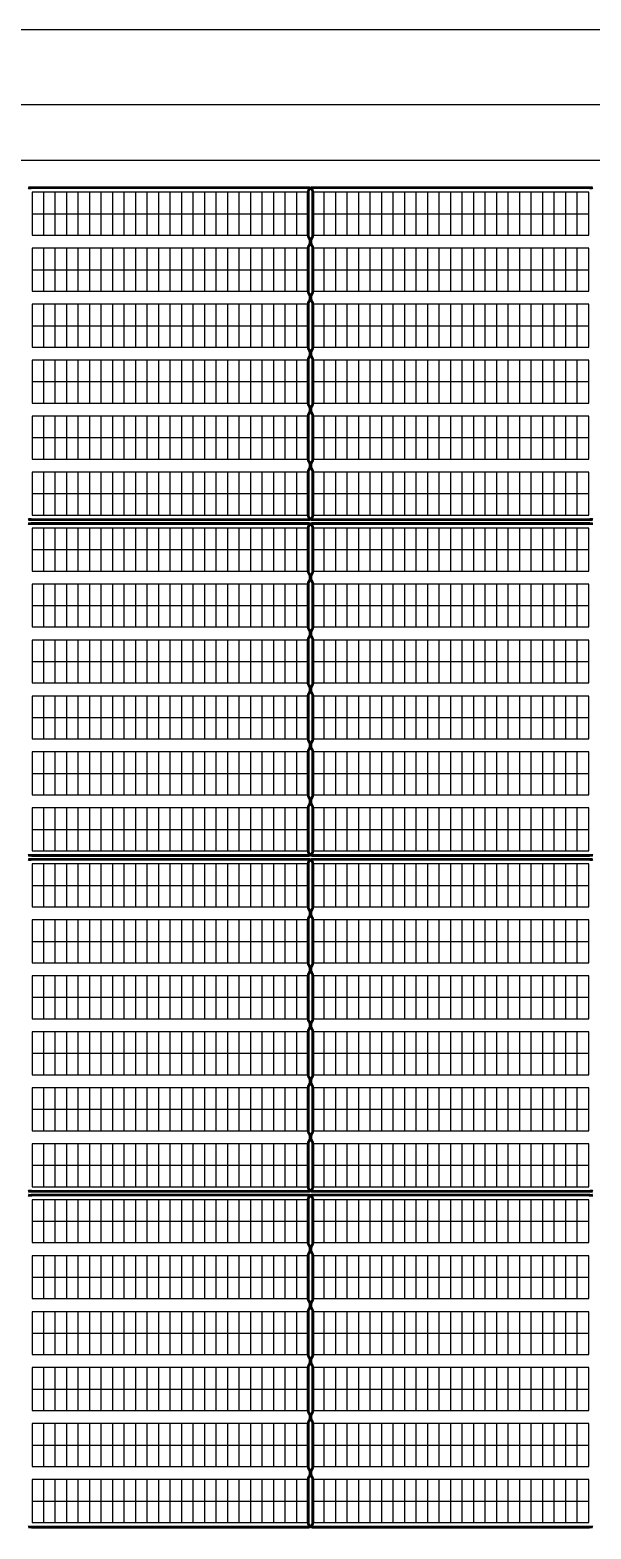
# Model space of a CAD drawing. Header units: metres. Extents: x 1000 to 1920, y 586 to 1306.
# Drawn here: x 1230.1 to 1290.3, y 1139.3 to 1300 of the extents above; entities that cross this region are included whole.
import ezdxf

# ---------------------------------------------------------------- set-up
doc = ezdxf.new("R2010")
doc.units = ezdxf.units.M
for name, color, linetype in [('BOUNDARY', 7, 'Continuous'), ('GROUP_BOUNDARY', 1, 'Continuous'), ('MODULES', 5, 'Continuous'), ('PV_TABLES', 3, 'Continuous'), ('SERVICE_ROAD', 1, 'Continuous')]:
    doc.layers.add(name, color=color, linetype=linetype)

# ---------------------------------------------------------------- blocks, each defined once
blk = doc.blocks.new('PV_TABLE_2x24')
at = {"layer": 'MODULES'}
for p, q in [((1.23333, 0), (1.23333, 4.6)), ((2.46666, 0), (2.46666, 4.6)), ((3.69999, 0), (3.69999, 4.6)), ((4.93332, 0), (4.93332, 4.6)), ((6.16665, 0), (6.16665, 4.6)), ((7.39998, 0), (7.39998, 4.6)), ((8.63331, 0), (8.63331, 4.6)), ((9.86664, 0), (9.86664, 4.6)), ((11.09997, 0), (11.09997, 4.6)), ((12.3333, 0), (12.3333, 4.6)), ((13.56663, 0), (13.56663, 4.6)), ((14.79996, 0), (14.79996, 4.6)), ((16.03329, 0), (16.03329, 4.6)), ((17.26662, 0), (17.26662, 4.6)), ((18.49995, 0), (18.49995, 4.6)), ((19.73328, 0), (19.73328, 4.6)), ((20.96661, 0), (20.96661, 4.6)), ((22.19994, 0), (22.19994, 4.6)), ((23.43327, 0), (23.43327, 4.6)), ((24.6666, 0), (24.6666, 4.6)), ((25.89993, 0), (25.89993, 4.6)), ((27.13326, 0), (27.13326, 4.6)), ((28.36659, 0), (28.36659, 4.6)), ((0, 2.3), (29.59992, 2.3))]:
    blk.add_line(p, q, dxfattribs=at)
blk.add_lwpolyline([(0, 0), (29.59992, 0), (29.59992, 4.6), (0, 4.6)], close=True, dxfattribs=at)

msp = doc.modelspace()

# ---------------------------------------------------------------- linework, layer by layer
at = {"layer": 'BOUNDARY'}
msp.add_lwpolyline([(1000, 1000), (1400, 1000), (1400, 1300), (1000, 1300), (1000, 1000)], close=True, dxfattribs=at)
at = {"layer": 'GROUP_BOUNDARY', "color": 5, "lineweight": 211, "true_color": 0x006ef0, "const_width": 0.3}
for points in [[(1229.9, 1283.1), (1229.98, 1283.08), (1229.99, 1283.08), (1230.06, 1283.08), (1230.14, 1283.08), (1230.21, 1283.08), (1230.3, 1283.1), (1230.37, 1283.1), (1259.93, 1283.1), (1260, 1283.1), (1260.05, 1283.09), (1260.09, 1283.08), (1260.14, 1283.06), (1260.19, 1283.04), (1260.23, 1283.01), (1260.27, 1282.99), (1260.3, 1282.95), (1260.34, 1282.92), (1260.36, 1282.88), (1260.39, 1282.84), (1260.41, 1282.79), (1260.43, 1282.74), (1260.44, 1282.7), (1260.45, 1282.65), (1260.45, 1282.58), (1260.45, 1278.02), (1260.45, 1277.95), (1260.44, 1277.9), (1260.43, 1277.86), (1260.41, 1277.81), (1260.39, 1277.76), (1260.35, 1277.7), (1260.34, 1277.69), (1260.31, 1277.62), (1260.28, 1277.55), (1260.26, 1277.48), (1260.24, 1277.41), (1260.24, 1277.33), (1260.24, 1277.26), (1260.24, 1277.19), (1260.26, 1277.11), (1260.28, 1277.04), (1260.31, 1276.98), (1260.34, 1276.91), (1260.39, 1276.83), (1260.41, 1276.79), (1260.43, 1276.74), (1260.44, 1276.7), (1260.45, 1276.65), (1260.45, 1276.58), (1260.45, 1272.02), (1260.45, 1271.95), (1260.44, 1271.9), (1260.43, 1271.86), (1260.41, 1271.81), (1260.39, 1271.76), (1260.35, 1271.7), (1260.34, 1271.69), (1260.31, 1271.62), (1260.28, 1271.55), (1260.26, 1271.48), (1260.24, 1271.41), (1260.24, 1271.33), (1260.24, 1271.26), (1260.24, 1271.19), (1260.26, 1271.11), (1260.28, 1271.04), (1260.31, 1270.98), (1260.34, 1270.91), (1260.39, 1270.83), (1260.41, 1270.79), (1260.43, 1270.74), (1260.44, 1270.7), (1260.45, 1270.65), (1260.45, 1270.58), (1260.45, 1266.02), (1260.45, 1265.95), (1260.44, 1265.9), (1260.43, 1265.86), (1260.41, 1265.81), (1260.39, 1265.76), (1260.35, 1265.7), (1260.34, 1265.69), (1260.31, 1265.62), (1260.28, 1265.55), (1260.26, 1265.48), (1260.24, 1265.41), (1260.24, 1265.33), (1260.24, 1265.26), (1260.24, 1265.19), (1260.26, 1265.11), (1260.28, 1265.04), (1260.31, 1264.98), (1260.34, 1264.91), (1260.39, 1264.83), (1260.41, 1264.79), (1260.43, 1264.74), (1260.44, 1264.7), (1260.45, 1264.65), (1260.45, 1264.58), (1260.45, 1260.02), (1260.45, 1259.95), (1260.44, 1259.9), (1260.43, 1259.86), (1260.41, 1259.81), (1260.39, 1259.76), (1260.35, 1259.7), (1260.34, 1259.69), (1260.31, 1259.62), (1260.28, 1259.55), (1260.26, 1259.48), (1260.24, 1259.41), (1260.24, 1259.33), (1260.24, 1259.26), (1260.24, 1259.19), (1260.26, 1259.11), (1260.28, 1259.04), (1260.31, 1258.98), (1260.34, 1258.91), (1260.39, 1258.83), (1260.41, 1258.79), (1260.43, 1258.74), (1260.44, 1258.7), (1260.45, 1258.65), (1260.45, 1258.58), (1260.45, 1254.02), (1260.45, 1253.95), (1260.44, 1253.9), (1260.43, 1253.86), (1260.41, 1253.81), (1260.39, 1253.76), (1260.35, 1253.7), (1260.34, 1253.69), (1260.31, 1253.62), (1260.28, 1253.55), (1260.26, 1253.48), (1260.24, 1253.41), (1260.24, 1253.33), (1260.24, 1253.26), (1260.24, 1253.19), (1260.26, 1253.11), (1260.28, 1253.04), (1260.31, 1252.98), (1260.34, 1252.91), (1260.39, 1252.83), (1260.41, 1252.79), (1260.43, 1252.74), (1260.44, 1252.7), (1260.45, 1252.65), (1260.45, 1252.58), (1260.45, 1248.02), (1260.45, 1247.95), (1260.44, 1247.9), (1260.43, 1247.86), (1260.41, 1247.81), (1260.39, 1247.76), (1260.36, 1247.72), (1260.34, 1247.68), (1260.3, 1247.65), (1260.27, 1247.61), (1260.23, 1247.59), (1260.19, 1247.56), (1260.14, 1247.54), (1260.09, 1247.52), (1260.05, 1247.51), (1260, 1247.5), (1259.93, 1247.5), (1230.37, 1247.5), (1230.3, 1247.5), (1230.22, 1247.52), (1230.21, 1247.52), (1230.13, 1247.52), (1230.06, 1247.52), (1229.99, 1247.52), (1229.9, 1247.5)], [(1229.9, 1247.1), (1229.98, 1247.08), (1229.99, 1247.08), (1230.06, 1247.08), (1230.14, 1247.08), (1230.21, 1247.08), (1230.3, 1247.1), (1230.37, 1247.1), (1259.93, 1247.1), (1260, 1247.1), (1260.05, 1247.09), (1260.09, 1247.08), (1260.14, 1247.06), (1260.19, 1247.04), (1260.23, 1247.01), (1260.27, 1246.99), (1260.3, 1246.95), (1260.34, 1246.92), (1260.36, 1246.88), (1260.39, 1246.84), (1260.41, 1246.79), (1260.43, 1246.74), (1260.44, 1246.7), (1260.45, 1246.65), (1260.45, 1246.58), (1260.45, 1242.02), (1260.45, 1241.95), (1260.44, 1241.9), (1260.43, 1241.86), (1260.41, 1241.81), (1260.39, 1241.76), (1260.35, 1241.7), (1260.34, 1241.69), (1260.31, 1241.62), (1260.28, 1241.55), (1260.26, 1241.48), (1260.24, 1241.41), (1260.24, 1241.33), (1260.24, 1241.26), (1260.24, 1241.19), (1260.26, 1241.11), (1260.28, 1241.04), (1260.31, 1240.98), (1260.34, 1240.91), (1260.39, 1240.83), (1260.41, 1240.79), (1260.43, 1240.74), (1260.44, 1240.7), (1260.45, 1240.65), (1260.45, 1240.58), (1260.45, 1236.02), (1260.45, 1235.95), (1260.44, 1235.9), (1260.43, 1235.86), (1260.41, 1235.81), (1260.39, 1235.76), (1260.35, 1235.7), (1260.34, 1235.69), (1260.31, 1235.62), (1260.28, 1235.55), (1260.26, 1235.48), (1260.24, 1235.41), (1260.24, 1235.33), (1260.24, 1235.26), (1260.24, 1235.19), (1260.26, 1235.11), (1260.28, 1235.04), (1260.31, 1234.98), (1260.34, 1234.91), (1260.39, 1234.83), (1260.41, 1234.79), (1260.43, 1234.74), (1260.44, 1234.7), (1260.45, 1234.65), (1260.45, 1234.58), (1260.45, 1230.02), (1260.45, 1229.95), (1260.44, 1229.9), (1260.43, 1229.86), (1260.41, 1229.81), (1260.39, 1229.76), (1260.35, 1229.7), (1260.34, 1229.69), (1260.31, 1229.62), (1260.28, 1229.55), (1260.26, 1229.48), (1260.24, 1229.41), (1260.24, 1229.33), (1260.24, 1229.26), (1260.24, 1229.19), (1260.26, 1229.11), (1260.28, 1229.04), (1260.31, 1228.98), (1260.34, 1228.91), (1260.39, 1228.83), (1260.41, 1228.79), (1260.43, 1228.74), (1260.44, 1228.7), (1260.45, 1228.65), (1260.45, 1228.58), (1260.45, 1224.02), (1260.45, 1223.95), (1260.44, 1223.9), (1260.43, 1223.86), (1260.41, 1223.81), (1260.39, 1223.76), (1260.35, 1223.7), (1260.34, 1223.69), (1260.31, 1223.62), (1260.28, 1223.55), (1260.26, 1223.48), (1260.24, 1223.41), (1260.24, 1223.33), (1260.24, 1223.26), (1260.24, 1223.19), (1260.26, 1223.11), (1260.28, 1223.04), (1260.31, 1222.98), (1260.34, 1222.91), (1260.39, 1222.83), (1260.41, 1222.79), (1260.43, 1222.74), (1260.44, 1222.7), (1260.45, 1222.65), (1260.45, 1222.58), (1260.45, 1218.02), (1260.45, 1217.95), (1260.44, 1217.9), (1260.43, 1217.86), (1260.41, 1217.81), (1260.39, 1217.76), (1260.35, 1217.7), (1260.34, 1217.69), (1260.31, 1217.62), (1260.28, 1217.55), (1260.26, 1217.48), (1260.24, 1217.41), (1260.24, 1217.33), (1260.24, 1217.26), (1260.24, 1217.19), (1260.26, 1217.11), (1260.28, 1217.04), (1260.31, 1216.98), (1260.34, 1216.91), (1260.39, 1216.83), (1260.41, 1216.79), (1260.43, 1216.74), (1260.44, 1216.7), (1260.45, 1216.65), (1260.45, 1216.58), (1260.45, 1212.02), (1260.45, 1211.95), (1260.44, 1211.9), (1260.43, 1211.86), (1260.41, 1211.81), (1260.39, 1211.76), (1260.36, 1211.72), (1260.34, 1211.68), (1260.3, 1211.65), (1260.27, 1211.61), (1260.23, 1211.59), (1260.19, 1211.56), (1260.14, 1211.54), (1260.09, 1211.52), (1260.05, 1211.51), (1260, 1211.5), (1259.93, 1211.5), (1230.37, 1211.5), (1230.3, 1211.5), (1230.22, 1211.52), (1230.21, 1211.52), (1230.13, 1211.52), (1230.06, 1211.52), (1229.99, 1211.52), (1229.9, 1211.5)], [(1229.9, 1211.1), (1229.98, 1211.08), (1229.99, 1211.08), (1230.06, 1211.08), (1230.14, 1211.08), (1230.21, 1211.08), (1230.3, 1211.1), (1230.37, 1211.1), (1259.93, 1211.1), (1260, 1211.1), (1260.05, 1211.09), (1260.09, 1211.08), (1260.14, 1211.06), (1260.19, 1211.04), (1260.23, 1211.01), (1260.27, 1210.99), (1260.3, 1210.95), (1260.34, 1210.92), (1260.36, 1210.88), (1260.39, 1210.84), (1260.41, 1210.79), (1260.43, 1210.74), (1260.44, 1210.7), (1260.45, 1210.65), (1260.45, 1210.58), (1260.45, 1206.02), (1260.45, 1205.95), (1260.44, 1205.9), (1260.43, 1205.86), (1260.41, 1205.81), (1260.39, 1205.76), (1260.35, 1205.7), (1260.34, 1205.69), (1260.31, 1205.62), (1260.28, 1205.55), (1260.26, 1205.48), (1260.24, 1205.41), (1260.24, 1205.33), (1260.24, 1205.26), (1260.24, 1205.19), (1260.26, 1205.11), (1260.28, 1205.04), (1260.31, 1204.98), (1260.34, 1204.91), (1260.39, 1204.83), (1260.41, 1204.79), (1260.43, 1204.74), (1260.44, 1204.7), (1260.45, 1204.65), (1260.45, 1204.58), (1260.45, 1200.02), (1260.45, 1199.95), (1260.44, 1199.9), (1260.43, 1199.86), (1260.41, 1199.81), (1260.39, 1199.76), (1260.35, 1199.7), (1260.34, 1199.69), (1260.31, 1199.62), (1260.28, 1199.55), (1260.26, 1199.48), (1260.24, 1199.41), (1260.24, 1199.33), (1260.24, 1199.26), (1260.24, 1199.19), (1260.26, 1199.11), (1260.28, 1199.04), (1260.31, 1198.98), (1260.34, 1198.91), (1260.39, 1198.83), (1260.41, 1198.79), (1260.43, 1198.74), (1260.44, 1198.7), (1260.45, 1198.65), (1260.45, 1198.58), (1260.45, 1194.02), (1260.45, 1193.95), (1260.44, 1193.9), (1260.43, 1193.86), (1260.41, 1193.81), (1260.39, 1193.76), (1260.35, 1193.7), (1260.34, 1193.69), (1260.31, 1193.62), (1260.28, 1193.55), (1260.26, 1193.48), (1260.24, 1193.41), (1260.24, 1193.33), (1260.24, 1193.26), (1260.24, 1193.19), (1260.26, 1193.11), (1260.28, 1193.04), (1260.31, 1192.98), (1260.34, 1192.91), (1260.39, 1192.83), (1260.41, 1192.79), (1260.43, 1192.74), (1260.44, 1192.7), (1260.45, 1192.65), (1260.45, 1192.58), (1260.45, 1188.02), (1260.45, 1187.95), (1260.44, 1187.9), (1260.43, 1187.86), (1260.41, 1187.81), (1260.39, 1187.76), (1260.35, 1187.7), (1260.34, 1187.69), (1260.31, 1187.62), (1260.28, 1187.55), (1260.26, 1187.48), (1260.24, 1187.41), (1260.24, 1187.33), (1260.24, 1187.26), (1260.24, 1187.19), (1260.26, 1187.11), (1260.28, 1187.04), (1260.31, 1186.98), (1260.34, 1186.91), (1260.39, 1186.83), (1260.41, 1186.79), (1260.43, 1186.74), (1260.44, 1186.7), (1260.45, 1186.65), (1260.45, 1186.58), (1260.45, 1182.02), (1260.45, 1181.95), (1260.44, 1181.9), (1260.43, 1181.86), (1260.41, 1181.81), (1260.39, 1181.76), (1260.35, 1181.7), (1260.34, 1181.69), (1260.31, 1181.62), (1260.28, 1181.55), (1260.26, 1181.48), (1260.24, 1181.41), (1260.24, 1181.33), (1260.24, 1181.26), (1260.24, 1181.19), (1260.26, 1181.11), (1260.28, 1181.04), (1260.31, 1180.98), (1260.34, 1180.91), (1260.39, 1180.83), (1260.41, 1180.79), (1260.43, 1180.74), (1260.44, 1180.7), (1260.45, 1180.65), (1260.45, 1180.58), (1260.45, 1176.02), (1260.45, 1175.95), (1260.44, 1175.9), (1260.43, 1175.86), (1260.41, 1175.81), (1260.39, 1175.76), (1260.36, 1175.72), (1260.34, 1175.68), (1260.3, 1175.65), (1260.27, 1175.61), (1260.23, 1175.59), (1260.19, 1175.56), (1260.14, 1175.54), (1260.09, 1175.52), (1260.05, 1175.51), (1260, 1175.5), (1259.93, 1175.5), (1230.37, 1175.5), (1230.3, 1175.5), (1230.22, 1175.52), (1230.21, 1175.52), (1230.13, 1175.52), (1230.06, 1175.52), (1229.99, 1175.52), (1229.9, 1175.5)], [(1229.9, 1175.1), (1229.98, 1175.08), (1229.99, 1175.08), (1230.06, 1175.08), (1230.14, 1175.08), (1230.21, 1175.08), (1230.3, 1175.1), (1230.37, 1175.1), (1259.93, 1175.1), (1260, 1175.1), (1260.05, 1175.09), (1260.09, 1175.08), (1260.14, 1175.06), (1260.19, 1175.04), (1260.23, 1175.01), (1260.27, 1174.99), (1260.3, 1174.95), (1260.34, 1174.92), (1260.36, 1174.88), (1260.39, 1174.84), (1260.41, 1174.79), (1260.43, 1174.74), (1260.44, 1174.7), (1260.45, 1174.65), (1260.45, 1174.58), (1260.45, 1170.02), (1260.45, 1169.95), (1260.44, 1169.9), (1260.43, 1169.86), (1260.41, 1169.81), (1260.39, 1169.76), (1260.35, 1169.7), (1260.34, 1169.69), (1260.31, 1169.62), (1260.28, 1169.55), (1260.26, 1169.48), (1260.24, 1169.41), (1260.24, 1169.33), (1260.24, 1169.26), (1260.24, 1169.19), (1260.26, 1169.11), (1260.28, 1169.04), (1260.31, 1168.98), (1260.34, 1168.91), (1260.39, 1168.83), (1260.41, 1168.79), (1260.43, 1168.74), (1260.44, 1168.7), (1260.45, 1168.65), (1260.45, 1168.58), (1260.45, 1164.02), (1260.45, 1163.95), (1260.44, 1163.9), (1260.43, 1163.86), (1260.41, 1163.81), (1260.39, 1163.76), (1260.35, 1163.7), (1260.34, 1163.69), (1260.31, 1163.62), (1260.28, 1163.55), (1260.26, 1163.48), (1260.24, 1163.41), (1260.24, 1163.33), (1260.24, 1163.26), (1260.24, 1163.19), (1260.26, 1163.11), (1260.28, 1163.04), (1260.31, 1162.98), (1260.34, 1162.91), (1260.39, 1162.83), (1260.41, 1162.79), (1260.43, 1162.74), (1260.44, 1162.7), (1260.45, 1162.65), (1260.45, 1162.58), (1260.45, 1158.02), (1260.45, 1157.95), (1260.44, 1157.9), (1260.43, 1157.86), (1260.41, 1157.81), (1260.39, 1157.76), (1260.35, 1157.7), (1260.34, 1157.69), (1260.31, 1157.62), (1260.28, 1157.55), (1260.26, 1157.48), (1260.24, 1157.41), (1260.24, 1157.33), (1260.24, 1157.26), (1260.24, 1157.19), (1260.26, 1157.11), (1260.28, 1157.04), (1260.31, 1156.98), (1260.34, 1156.91), (1260.39, 1156.83), (1260.41, 1156.79), (1260.43, 1156.74), (1260.44, 1156.7), (1260.45, 1156.65), (1260.45, 1156.58), (1260.45, 1152.02), (1260.45, 1151.95), (1260.44, 1151.9), (1260.43, 1151.86), (1260.41, 1151.81), (1260.39, 1151.76), (1260.35, 1151.7), (1260.34, 1151.69), (1260.31, 1151.62), (1260.28, 1151.55), (1260.26, 1151.48), (1260.24, 1151.41), (1260.24, 1151.33), (1260.24, 1151.26), (1260.24, 1151.19), (1260.26, 1151.11), (1260.28, 1151.04), (1260.31, 1150.98), (1260.34, 1150.91), (1260.39, 1150.83), (1260.41, 1150.79), (1260.43, 1150.74), (1260.44, 1150.7), (1260.45, 1150.65), (1260.45, 1150.58), (1260.45, 1146.02), (1260.45, 1145.95), (1260.44, 1145.9), (1260.43, 1145.86), (1260.41, 1145.81), (1260.39, 1145.76), (1260.35, 1145.7), (1260.34, 1145.69), (1260.31, 1145.62), (1260.28, 1145.55), (1260.26, 1145.48), (1260.24, 1145.41), (1260.24, 1145.33), (1260.24, 1145.26), (1260.24, 1145.19), (1260.26, 1145.11), (1260.28, 1145.04), (1260.31, 1144.98), (1260.34, 1144.91), (1260.39, 1144.83), (1260.41, 1144.79), (1260.43, 1144.74), (1260.44, 1144.7), (1260.45, 1144.65), (1260.45, 1144.58), (1260.45, 1140.02), (1260.45, 1139.95), (1260.44, 1139.9), (1260.43, 1139.86), (1260.41, 1139.81), (1260.39, 1139.76), (1260.36, 1139.72), (1260.34, 1139.68), (1260.3, 1139.65), (1260.27, 1139.61), (1260.23, 1139.59), (1260.19, 1139.56), (1260.14, 1139.54), (1260.09, 1139.52), (1260.05, 1139.51), (1260, 1139.5), (1259.93, 1139.5), (1230.37, 1139.5), (1230.3, 1139.5), (1230.22, 1139.52), (1230.21, 1139.52), (1230.13, 1139.52), (1230.06, 1139.52), (1229.99, 1139.52), (1229.9, 1139.5)]]:
    msp.add_lwpolyline(points, dxfattribs=at)
at = {"layer": 'GROUP_BOUNDARY', "color": 1, "lineweight": 211, "true_color": 0xdc143c, "const_width": 0.3}
for points in [[(1290.5, 1247.5), (1290.42, 1247.52), (1290.41, 1247.52), (1290.33, 1247.52), (1290.26, 1247.52), (1290.19, 1247.52), (1290.1, 1247.5), (1290.03, 1247.5), (1260.47, 1247.5), (1260.4, 1247.5), (1260.35, 1247.51), (1260.3, 1247.52), (1260.26, 1247.54), (1260.21, 1247.56), (1260.17, 1247.59), (1260.13, 1247.61), (1260.1, 1247.65), (1260.06, 1247.68), (1260.03, 1247.72), (1260.01, 1247.76), (1259.99, 1247.81), (1259.97, 1247.86), (1259.96, 1247.9), (1259.95, 1247.95), (1259.95, 1248.02), (1259.95, 1252.58), (1259.95, 1252.65), (1259.96, 1252.7), (1259.97, 1252.74), (1259.99, 1252.79), (1260.01, 1252.84), (1260.05, 1252.9), (1260.06, 1252.91), (1260.06, 1252.91), (1260.09, 1252.98), (1260.12, 1253.05), (1260.14, 1253.12), (1260.16, 1253.19), (1260.16, 1253.26), (1260.16, 1253.34), (1260.16, 1253.41), (1260.14, 1253.48), (1260.12, 1253.55), (1260.09, 1253.62), (1260.06, 1253.69), (1260.05, 1253.7), (1260.01, 1253.76), (1259.99, 1253.81), (1259.97, 1253.86), (1259.96, 1253.9), (1259.95, 1253.95), (1259.95, 1254.02), (1259.95, 1258.58), (1259.95, 1258.65), (1259.96, 1258.7), (1259.97, 1258.74), (1259.99, 1258.79), (1260.01, 1258.84), (1260.05, 1258.9), (1260.06, 1258.91), (1260.09, 1258.98), (1260.12, 1259.05), (1260.14, 1259.12), (1260.16, 1259.19), (1260.16, 1259.27), (1260.16, 1259.34), (1260.16, 1259.41), (1260.14, 1259.49), (1260.12, 1259.56), (1260.09, 1259.62), (1260.06, 1259.69), (1260.01, 1259.77), (1259.99, 1259.81), (1259.97, 1259.86), (1259.96, 1259.9), (1259.95, 1259.95), (1259.95, 1260.02), (1259.95, 1264.58), (1259.95, 1264.65), (1259.96, 1264.7), (1259.97, 1264.74), (1259.99, 1264.79), (1260.01, 1264.84), (1260.05, 1264.9), (1260.06, 1264.91), (1260.09, 1264.98), (1260.12, 1265.05), (1260.14, 1265.12), (1260.16, 1265.19), (1260.16, 1265.27), (1260.16, 1265.34), (1260.16, 1265.41), (1260.14, 1265.49), (1260.12, 1265.56), (1260.09, 1265.62), (1260.06, 1265.69), (1260.01, 1265.77), (1259.99, 1265.81), (1259.97, 1265.86), (1259.96, 1265.9), (1259.95, 1265.95), (1259.95, 1266.02), (1259.95, 1270.58), (1259.95, 1270.65), (1259.96, 1270.7), (1259.97, 1270.74), (1259.99, 1270.79), (1260.01, 1270.84), (1260.05, 1270.9), (1260.06, 1270.91), (1260.09, 1270.98), (1260.12, 1271.05), (1260.14, 1271.12), (1260.16, 1271.19), (1260.16, 1271.27), (1260.16, 1271.34), (1260.16, 1271.41), (1260.14, 1271.49), (1260.12, 1271.56), (1260.09, 1271.62), (1260.06, 1271.69), (1260.01, 1271.77), (1259.99, 1271.81), (1259.97, 1271.86), (1259.96, 1271.9), (1259.95, 1271.95), (1259.95, 1272.02), (1259.95, 1276.58), (1259.95, 1276.65), (1259.96, 1276.7), (1259.97, 1276.74), (1259.99, 1276.79), (1260.01, 1276.84), (1260.05, 1276.9), (1260.06, 1276.91), (1260.09, 1276.98), (1260.12, 1277.05), (1260.14, 1277.12), (1260.16, 1277.19), (1260.16, 1277.27), (1260.16, 1277.34), (1260.16, 1277.41), (1260.14, 1277.49), (1260.12, 1277.56), (1260.09, 1277.62), (1260.06, 1277.69), (1260.01, 1277.77), (1259.99, 1277.81), (1259.97, 1277.86), (1259.96, 1277.9), (1259.95, 1277.95), (1259.95, 1278.02), (1259.95, 1282.58), (1259.95, 1282.65), (1259.96, 1282.7), (1259.97, 1282.74), (1259.99, 1282.79), (1260.01, 1282.84), (1260.03, 1282.88), (1260.06, 1282.92), (1260.1, 1282.95), (1260.13, 1282.99), (1260.17, 1283.01), (1260.21, 1283.04), (1260.26, 1283.06), (1260.3, 1283.08), (1260.35, 1283.09), (1260.4, 1283.1), (1260.47, 1283.1), (1290.03, 1283.1), (1290.1, 1283.1), (1290.18, 1283.08), (1290.19, 1283.08), (1290.26, 1283.08), (1290.34, 1283.08), (1290.41, 1283.08), (1290.5, 1283.1)], [(1290.5, 1211.5), (1290.42, 1211.52), (1290.41, 1211.52), (1290.33, 1211.52), (1290.26, 1211.52), (1290.19, 1211.52), (1290.1, 1211.5), (1290.03, 1211.5), (1260.47, 1211.5), (1260.4, 1211.5), (1260.35, 1211.51), (1260.3, 1211.52), (1260.26, 1211.54), (1260.21, 1211.56), (1260.17, 1211.59), (1260.13, 1211.61), (1260.1, 1211.65), (1260.06, 1211.68), (1260.03, 1211.72), (1260.01, 1211.76), (1259.99, 1211.81), (1259.97, 1211.86), (1259.96, 1211.9), (1259.95, 1211.95), (1259.95, 1212.02), (1259.95, 1216.58), (1259.95, 1216.65), (1259.96, 1216.7), (1259.97, 1216.74), (1259.99, 1216.79), (1260.01, 1216.84), (1260.05, 1216.9), (1260.06, 1216.91), (1260.06, 1216.91), (1260.09, 1216.98), (1260.12, 1217.05), (1260.14, 1217.12), (1260.16, 1217.19), (1260.16, 1217.26), (1260.16, 1217.34), (1260.16, 1217.41), (1260.14, 1217.48), (1260.12, 1217.55), (1260.09, 1217.62), (1260.06, 1217.69), (1260.05, 1217.7), (1260.01, 1217.76), (1259.99, 1217.81), (1259.97, 1217.86), (1259.96, 1217.9), (1259.95, 1217.95), (1259.95, 1218.02), (1259.95, 1222.58), (1259.95, 1222.65), (1259.96, 1222.7), (1259.97, 1222.74), (1259.99, 1222.79), (1260.01, 1222.84), (1260.05, 1222.9), (1260.06, 1222.91), (1260.09, 1222.98), (1260.12, 1223.05), (1260.14, 1223.12), (1260.16, 1223.19), (1260.16, 1223.27), (1260.16, 1223.34), (1260.16, 1223.41), (1260.14, 1223.49), (1260.12, 1223.56), (1260.09, 1223.62), (1260.06, 1223.69), (1260.01, 1223.77), (1259.99, 1223.81), (1259.97, 1223.86), (1259.96, 1223.9), (1259.95, 1223.95), (1259.95, 1224.02), (1259.95, 1228.58), (1259.95, 1228.65), (1259.96, 1228.7), (1259.97, 1228.74), (1259.99, 1228.79), (1260.01, 1228.84), (1260.05, 1228.9), (1260.06, 1228.91), (1260.09, 1228.98), (1260.12, 1229.05), (1260.14, 1229.12), (1260.16, 1229.19), (1260.16, 1229.27), (1260.16, 1229.34), (1260.16, 1229.41), (1260.14, 1229.49), (1260.12, 1229.56), (1260.09, 1229.62), (1260.06, 1229.69), (1260.01, 1229.77), (1259.99, 1229.81), (1259.97, 1229.86), (1259.96, 1229.9), (1259.95, 1229.95), (1259.95, 1230.02), (1259.95, 1234.58), (1259.95, 1234.65), (1259.96, 1234.7), (1259.97, 1234.74), (1259.99, 1234.79), (1260.01, 1234.84), (1260.05, 1234.9), (1260.06, 1234.91), (1260.09, 1234.98), (1260.12, 1235.05), (1260.14, 1235.12), (1260.16, 1235.19), (1260.16, 1235.27), (1260.16, 1235.34), (1260.16, 1235.41), (1260.14, 1235.49), (1260.12, 1235.56), (1260.09, 1235.62), (1260.06, 1235.69), (1260.01, 1235.77), (1259.99, 1235.81), (1259.97, 1235.86), (1259.96, 1235.9), (1259.95, 1235.95), (1259.95, 1236.02), (1259.95, 1240.58), (1259.95, 1240.65), (1259.96, 1240.7), (1259.97, 1240.74), (1259.99, 1240.79), (1260.01, 1240.84), (1260.05, 1240.9), (1260.06, 1240.91), (1260.09, 1240.98), (1260.12, 1241.05), (1260.14, 1241.12), (1260.16, 1241.19), (1260.16, 1241.27), (1260.16, 1241.34), (1260.16, 1241.41), (1260.14, 1241.49), (1260.12, 1241.56), (1260.09, 1241.62), (1260.06, 1241.69), (1260.01, 1241.77), (1259.99, 1241.81), (1259.97, 1241.86), (1259.96, 1241.9), (1259.95, 1241.95), (1259.95, 1242.02), (1259.95, 1246.58), (1259.95, 1246.65), (1259.96, 1246.7), (1259.97, 1246.74), (1259.99, 1246.79), (1260.01, 1246.84), (1260.03, 1246.88), (1260.06, 1246.92), (1260.1, 1246.95), (1260.13, 1246.99), (1260.17, 1247.01), (1260.21, 1247.04), (1260.26, 1247.06), (1260.3, 1247.08), (1260.35, 1247.09), (1260.4, 1247.1), (1260.47, 1247.1), (1290.03, 1247.1), (1290.1, 1247.1), (1290.18, 1247.08), (1290.19, 1247.08), (1290.26, 1247.08), (1290.34, 1247.08), (1290.41, 1247.08), (1290.5, 1247.1)], [(1290.5, 1175.5), (1290.42, 1175.52), (1290.41, 1175.52), (1290.33, 1175.52), (1290.26, 1175.52), (1290.19, 1175.52), (1290.1, 1175.5), (1290.03, 1175.5), (1260.47, 1175.5), (1260.4, 1175.5), (1260.35, 1175.51), (1260.3, 1175.52), (1260.26, 1175.54), (1260.21, 1175.56), (1260.17, 1175.59), (1260.13, 1175.61), (1260.1, 1175.65), (1260.06, 1175.68), (1260.03, 1175.72), (1260.01, 1175.76), (1259.99, 1175.81), (1259.97, 1175.86), (1259.96, 1175.9), (1259.95, 1175.95), (1259.95, 1176.02), (1259.95, 1180.58), (1259.95, 1180.65), (1259.96, 1180.7), (1259.97, 1180.74), (1259.99, 1180.79), (1260.01, 1180.84), (1260.05, 1180.9), (1260.06, 1180.91), (1260.06, 1180.91), (1260.09, 1180.98), (1260.12, 1181.05), (1260.14, 1181.12), (1260.16, 1181.19), (1260.16, 1181.26), (1260.16, 1181.34), (1260.16, 1181.41), (1260.14, 1181.48), (1260.12, 1181.55), (1260.09, 1181.62), (1260.06, 1181.69), (1260.05, 1181.7), (1260.01, 1181.76), (1259.99, 1181.81), (1259.97, 1181.86), (1259.96, 1181.9), (1259.95, 1181.95), (1259.95, 1182.02), (1259.95, 1186.58), (1259.95, 1186.65), (1259.96, 1186.7), (1259.97, 1186.74), (1259.99, 1186.79), (1260.01, 1186.84), (1260.05, 1186.9), (1260.06, 1186.91), (1260.09, 1186.98), (1260.12, 1187.05), (1260.14, 1187.12), (1260.16, 1187.19), (1260.16, 1187.27), (1260.16, 1187.34), (1260.16, 1187.41), (1260.14, 1187.49), (1260.12, 1187.56), (1260.09, 1187.62), (1260.06, 1187.69), (1260.01, 1187.77), (1259.99, 1187.81), (1259.97, 1187.86), (1259.96, 1187.9), (1259.95, 1187.95), (1259.95, 1188.02), (1259.95, 1192.58), (1259.95, 1192.65), (1259.96, 1192.7), (1259.97, 1192.74), (1259.99, 1192.79), (1260.01, 1192.84), (1260.05, 1192.9), (1260.06, 1192.91), (1260.09, 1192.98), (1260.12, 1193.05), (1260.14, 1193.12), (1260.16, 1193.19), (1260.16, 1193.27), (1260.16, 1193.34), (1260.16, 1193.41), (1260.14, 1193.49), (1260.12, 1193.56), (1260.09, 1193.62), (1260.06, 1193.69), (1260.01, 1193.77), (1259.99, 1193.81), (1259.97, 1193.86), (1259.96, 1193.9), (1259.95, 1193.95), (1259.95, 1194.02), (1259.95, 1198.58), (1259.95, 1198.65), (1259.96, 1198.7), (1259.97, 1198.74), (1259.99, 1198.79), (1260.01, 1198.84), (1260.05, 1198.9), (1260.06, 1198.91), (1260.09, 1198.98), (1260.12, 1199.05), (1260.14, 1199.12), (1260.16, 1199.19), (1260.16, 1199.27), (1260.16, 1199.34), (1260.16, 1199.41), (1260.14, 1199.49), (1260.12, 1199.56), (1260.09, 1199.62), (1260.06, 1199.69), (1260.01, 1199.77), (1259.99, 1199.81), (1259.97, 1199.86), (1259.96, 1199.9), (1259.95, 1199.95), (1259.95, 1200.02), (1259.95, 1204.58), (1259.95, 1204.65), (1259.96, 1204.7), (1259.97, 1204.74), (1259.99, 1204.79), (1260.01, 1204.84), (1260.05, 1204.9), (1260.06, 1204.91), (1260.09, 1204.98), (1260.12, 1205.05), (1260.14, 1205.12), (1260.16, 1205.19), (1260.16, 1205.27), (1260.16, 1205.34), (1260.16, 1205.41), (1260.14, 1205.49), (1260.12, 1205.56), (1260.09, 1205.62), (1260.06, 1205.69), (1260.01, 1205.77), (1259.99, 1205.81), (1259.97, 1205.86), (1259.96, 1205.9), (1259.95, 1205.95), (1259.95, 1206.02), (1259.95, 1210.58), (1259.95, 1210.65), (1259.96, 1210.7), (1259.97, 1210.74), (1259.99, 1210.79), (1260.01, 1210.84), (1260.03, 1210.88), (1260.06, 1210.92), (1260.1, 1210.95), (1260.13, 1210.99), (1260.17, 1211.01), (1260.21, 1211.04), (1260.26, 1211.06), (1260.3, 1211.08), (1260.35, 1211.09), (1260.4, 1211.1), (1260.47, 1211.1), (1290.03, 1211.1), (1290.1, 1211.1), (1290.18, 1211.08), (1290.19, 1211.08), (1290.26, 1211.08), (1290.34, 1211.08), (1290.41, 1211.08), (1290.5, 1211.1)], [(1290.5, 1139.5), (1290.42, 1139.52), (1290.41, 1139.52), (1290.33, 1139.52), (1290.26, 1139.52), (1290.19, 1139.52), (1290.1, 1139.5), (1290.03, 1139.5), (1260.47, 1139.5), (1260.4, 1139.5), (1260.35, 1139.51), (1260.3, 1139.52), (1260.26, 1139.54), (1260.21, 1139.56), (1260.17, 1139.59), (1260.13, 1139.61), (1260.1, 1139.65), (1260.06, 1139.68), (1260.03, 1139.72), (1260.01, 1139.76), (1259.99, 1139.81), (1259.97, 1139.86), (1259.96, 1139.9), (1259.95, 1139.95), (1259.95, 1140.02), (1259.95, 1144.58), (1259.95, 1144.65), (1259.96, 1144.7), (1259.97, 1144.74), (1259.99, 1144.79), (1260.01, 1144.84), (1260.05, 1144.9), (1260.06, 1144.91), (1260.06, 1144.91), (1260.09, 1144.98), (1260.12, 1145.05), (1260.14, 1145.12), (1260.16, 1145.19), (1260.16, 1145.26), (1260.16, 1145.34), (1260.16, 1145.41), (1260.14, 1145.48), (1260.12, 1145.55), (1260.09, 1145.62), (1260.06, 1145.69), (1260.05, 1145.7), (1260.01, 1145.76), (1259.99, 1145.81), (1259.97, 1145.86), (1259.96, 1145.9), (1259.95, 1145.95), (1259.95, 1146.02), (1259.95, 1150.58), (1259.95, 1150.65), (1259.96, 1150.7), (1259.97, 1150.74), (1259.99, 1150.79), (1260.01, 1150.84), (1260.05, 1150.9), (1260.06, 1150.91), (1260.09, 1150.98), (1260.12, 1151.05), (1260.14, 1151.12), (1260.16, 1151.19), (1260.16, 1151.27), (1260.16, 1151.34), (1260.16, 1151.41), (1260.14, 1151.49), (1260.12, 1151.56), (1260.09, 1151.62), (1260.06, 1151.69), (1260.01, 1151.77), (1259.99, 1151.81), (1259.97, 1151.86), (1259.96, 1151.9), (1259.95, 1151.95), (1259.95, 1152.02), (1259.95, 1156.58), (1259.95, 1156.65), (1259.96, 1156.7), (1259.97, 1156.74), (1259.99, 1156.79), (1260.01, 1156.84), (1260.05, 1156.9), (1260.06, 1156.91), (1260.09, 1156.98), (1260.12, 1157.05), (1260.14, 1157.12), (1260.16, 1157.19), (1260.16, 1157.27), (1260.16, 1157.34), (1260.16, 1157.41), (1260.14, 1157.49), (1260.12, 1157.56), (1260.09, 1157.62), (1260.06, 1157.69), (1260.01, 1157.77), (1259.99, 1157.81), (1259.97, 1157.86), (1259.96, 1157.9), (1259.95, 1157.95), (1259.95, 1158.02), (1259.95, 1162.58), (1259.95, 1162.65), (1259.96, 1162.7), (1259.97, 1162.74), (1259.99, 1162.79), (1260.01, 1162.84), (1260.05, 1162.9), (1260.06, 1162.91), (1260.09, 1162.98), (1260.12, 1163.05), (1260.14, 1163.12), (1260.16, 1163.19), (1260.16, 1163.27), (1260.16, 1163.34), (1260.16, 1163.41), (1260.14, 1163.49), (1260.12, 1163.56), (1260.09, 1163.62), (1260.06, 1163.69), (1260.01, 1163.77), (1259.99, 1163.81), (1259.97, 1163.86), (1259.96, 1163.9), (1259.95, 1163.95), (1259.95, 1164.02), (1259.95, 1168.58), (1259.95, 1168.65), (1259.96, 1168.7), (1259.97, 1168.74), (1259.99, 1168.79), (1260.01, 1168.84), (1260.05, 1168.9), (1260.06, 1168.91), (1260.09, 1168.98), (1260.12, 1169.05), (1260.14, 1169.12), (1260.16, 1169.19), (1260.16, 1169.27), (1260.16, 1169.34), (1260.16, 1169.41), (1260.14, 1169.49), (1260.12, 1169.56), (1260.09, 1169.62), (1260.06, 1169.69), (1260.01, 1169.77), (1259.99, 1169.81), (1259.97, 1169.86), (1259.96, 1169.9), (1259.95, 1169.95), (1259.95, 1170.02), (1259.95, 1174.58), (1259.95, 1174.65), (1259.96, 1174.7), (1259.97, 1174.74), (1259.99, 1174.79), (1260.01, 1174.84), (1260.03, 1174.88), (1260.06, 1174.92), (1260.1, 1174.95), (1260.13, 1174.99), (1260.17, 1175.01), (1260.21, 1175.04), (1260.26, 1175.06), (1260.3, 1175.08), (1260.35, 1175.09), (1260.4, 1175.1), (1260.47, 1175.1), (1290.03, 1175.1), (1290.1, 1175.1), (1290.18, 1175.08), (1290.19, 1175.08), (1290.26, 1175.08), (1290.34, 1175.08), (1290.41, 1175.08), (1290.5, 1175.1)]]:
    msp.add_lwpolyline(points, dxfattribs=at)
at = {"layer": 'SERVICE_ROAD'}
for points in [[(1008, 1292), (1392, 1292), (1392, 1008), (1008, 1008), (1008, 1292)], [(1386, 1014), (1386, 1286), (1014, 1286), (1014, 1014), (1386, 1014)]]:
    msp.add_lwpolyline(points, close=True, dxfattribs=at)

# ---------------------------------------------------------------- block references
at = {"layer": 'PV_TABLES'}
for p in [(1230.35, 1278), (1260.45, 1278), (1230.35, 1272), (1260.45, 1272), (1230.35, 1266), (1260.45, 1266), (1230.35, 1260), (1260.45, 1260), (1230.35, 1254), (1260.45, 1254), (1230.35, 1248), (1260.45, 1248), (1230.35, 1242), (1260.45, 1242), (1230.35, 1236), (1260.45, 1236), (1230.35, 1230), (1260.45, 1230), (1230.35, 1224), (1260.45, 1224), (1230.35, 1218), (1260.45, 1218), (1230.35, 1212), (1260.45, 1212), (1230.35, 1206), (1260.45, 1206), (1230.35, 1200), (1260.45, 1200), (1230.35, 1194), (1260.45, 1194), (1230.35, 1188), (1260.45, 1188), (1230.35, 1182), (1260.45, 1182), (1230.35, 1176), (1260.45, 1176), (1230.35, 1170), (1260.45, 1170), (1230.35, 1164), (1260.45, 1164), (1230.35, 1158), (1260.45, 1158), (1230.35, 1152), (1260.45, 1152), (1230.35, 1146), (1260.45, 1146), (1230.35, 1140), (1260.45, 1140)]:
    msp.add_blockref('PV_TABLE_2x24', p, dxfattribs=at)

doc.saveas('drawing.dxf')
